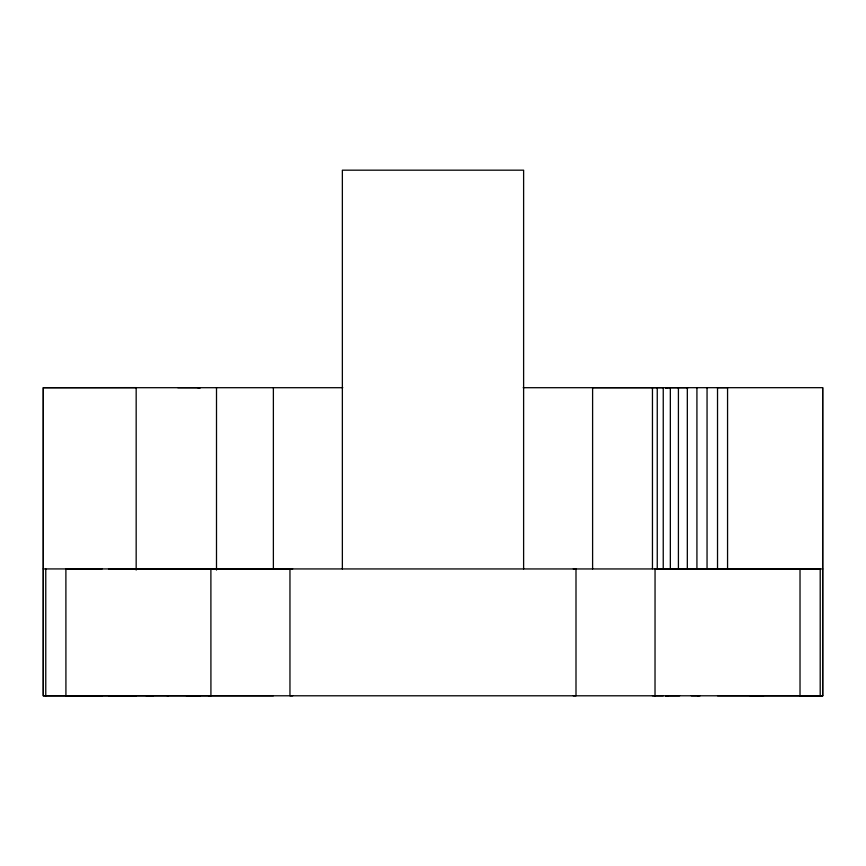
<?xml version="1.0" encoding="UTF-8"?>
<svg xmlns="http://www.w3.org/2000/svg" width="866" height="866" viewBox="0 0 866 866"><rect width="100%" height="100%" fill="white"/><g stroke="black" fill="none" stroke-linecap="round" stroke-linejoin="round"><path stroke-width="1.3" d="M136.168 570.055L136.168 387.622L43.3 387.687L43.3 695.788L822.7 695.799L800.022 695.788L800.022 568.919L820.21 568.93L820.199 695.809M216.5 570.055L216.511 387.622M273.375 387.708L273.375 568.908M342.362 568.93L342.362 170.18L523.616 170.18L523.616 568.93M592.604 568.93L592.604 387.697L663.248 387.665L663.237 568.735M652.455 568.735L652.455 387.665M657.251 568.778L657.251 387.708M670.338 568.735L670.338 387.665M678.414 568.735L678.414 387.665M687.323 568.735L687.323 387.665M696.924 568.735L696.924 387.665M707.046 568.735L707.057 387.665M717.524 568.735L717.524 387.665L727.559 387.665L727.559 568.745M717.524 695.766L822.678 695.777L822.678 387.676L523.194 387.708M688.156 387.687L665.564 387.708L668.271 387.676M679.626 695.799L665.564 695.809L668.271 695.777M199.028 695.777L197.708 695.777L200.414 695.809L186.406 695.809M663.237 695.766L652.455 695.766M109.549 568.875L108.521 568.875L292.665 568.919M292.665 695.788L289.958 695.799L289.958 568.93M665.564 387.676L666.972 387.676M573.303 568.93L575.998 568.919L575.998 695.788L573.303 695.799M665.564 695.777L666.972 695.777M342.784 387.708L43.3 387.697L43.3 695.809L136.168 695.723M68.403 568.865L65.935 568.865L102.177 568.865M146.17 568.886L153.379 568.886M800.054 568.908L655.053 568.908L655.021 695.788M43.3 568.93L822.678 568.962M697.65 568.919L698.667 568.919M756.44 568.908L757.458 568.908M146.17 695.734L153.379 695.734M102.177 695.712L65.924 695.712L65.892 568.93M273.375 695.766L108.521 695.723M750.173 695.809L763.574 695.799M691.306 568.908L700.096 568.919M122.009 568.865L123.481 568.875M208.457 568.886L210.936 568.886M691.306 695.766L700.096 695.766M121.998 695.723L123.481 695.723M208.457 695.734L210.925 695.744L210.893 568.94M177.811 387.687L200.414 387.708L197.708 387.676M822.678 387.676L822.7 695.799M45.768 568.93L45.768 695.809M168.34 568.886L167.322 568.886L168.34 568.886M168.34 695.734L167.311 695.734L168.34 695.734M698.667 695.766L697.65 695.766L698.667 695.766"/></g></svg>
